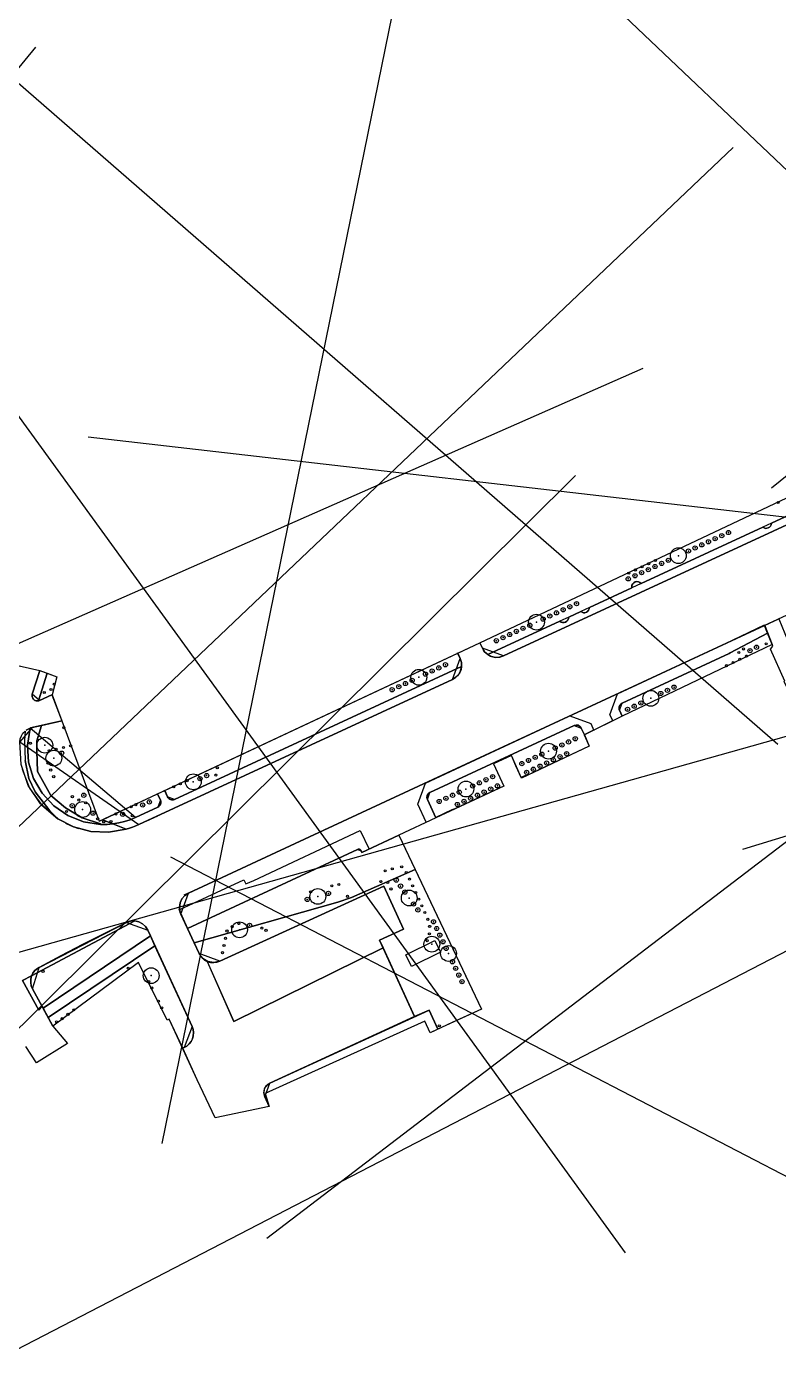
# Model space of a CAD drawing. Header units: metres. Extents: x 13966 to 15478, y -1639 to -430.
# Drawn here: x 14861.3 to 15004.2, y -911.7 to -657.6 of the extents above; entities that cross this region are included whole.
import ezdxf

# ---------------------------------------------------------------- set-up
doc = ezdxf.new("R2010")
doc.units = ezdxf.units.M
for name, color, linetype in [('BOUNDARY', 7, 'Continuous'), ('CURB', 7, 'Continuous'), ('ELECTR_CABLE', 7, 'Continuous'), ('ELECTR_CABLE_COMM', 7, 'Continuous'), ('GAS', 7, 'Continuous'), ('GRASS', 7, 'Continuous'), ('HEAT', 7, 'Continuous'), ('NEW_BUSH', 3, 'Continuous'), ('NEW_TREE', 3, 'Continuous'), ('OVERHEAD_POWER_LINE', 7, 'Continuous'), ('ROAD', 7, 'Continuous'), ('SEWER', 7, 'Continuous'), ('SIDEWALK_PATH', 7, 'Continuous')]:
    doc.layers.add(name, color=color, linetype=linetype)

# ---------------------------------------------------------------- blocks, each defined once
blk = doc.blocks.new('ПУЗЫРЕПЛОДНИК_LADY_IN_RED')
blk.add_circle((0, 0), 0.2)
blk = doc.blocks.new('ПУЗЫРЕПЛОДНИК_TINY_WINE_GOLD')
blk.add_circle((0, 0), 0.2)
blk = doc.blocks.new('ЛАПЧАТКА_GOLDFINGER')
blk.add_circle((0, 0), 0.2)
blk = doc.blocks.new('ИВА_БУЛЛАТА')
blk.add_circle((0, 0), 0.2)
blk = doc.blocks.new('СПИРЕЯ_GREFSHEIM')
blk.add_circle((0, 0), 0.2)
blk = doc.blocks.new('КЛЕН_PRINCETON_GOLD')
blk.add_circle((0, 0), 0.2)
blk = doc.blocks.new('КЛЕН_ГИННАЛА')
blk.add_circle((0, 0), 0.2)

msp = doc.modelspace()

# ---------------------------------------------------------------- linework, layer by layer
at = {"layer": 'BOUNDARY'}
for points in [[(14846.28, -775.98), (14863.79, -779.91), (14867.03, -781.11), (14866.13, -784.52), (14868.02, -789.5), (14875.08, -808.56), (14947.51, -774.66), (15036.75, -732.53)], [(15005.48, -781.94), (15002.74, -775.84), (15003.23, -775.31), (15003.06, -774.95), (14974.56, -788.59), (14967.35, -792.14), (14968.3, -794.28), (14955.38, -800.34), (14953.49, -796.08), (14950.11, -797.64), (14952.04, -801.9), (14939.11, -807.88), (14932.11, -811.23), (14947.82, -844.24), (14942.2, -846.81), (14938.01, -848.73), (14937.01, -846.54), (14906.68, -860.25), (14907.41, -862.76), (14897.17, -864.91), (14893.73, -857.7), (14888.43, -846.14), (14888.03, -846.34), (14882.6, -835.38), (14866.28, -847.49), (14869.08, -850.78), (14863.19, -854.44), (14861.17, -851.37)]]:
    msp.add_lwpolyline(points, dxfattribs=at)
at = {"layer": 'CURB'}
for points in [[(15100.79, -676.08), (15104.17, -678.93), (15104.39, -683.31), (15079.48, -709.09), (15055.48, -727.38), (15035.29, -738.39), (15029.34, -741.39), (14951.97, -777.15), (14947.98, -775.69), (14947.51, -774.66)], [(15058.88, -721.92), (15053.33, -726.76), (15052.79, -727.13), (15034.57, -737.08), (15028.71, -740.03), (15002.92, -751.95), (15001.29, -752.7), (14978.15, -763.4), (14976.39, -764.21), (14968.33, -767.94), (14966.67, -768.7), (14964.38, -769.76), (14962.7, -770.54), (14948.98, -776.88)], [(14972.75, -789.43), (14972.23, -788.32), (14973.69, -784.33), (14994.09, -774.86), (14994.18, -774.81), (15001.59, -771.27)], [(15001.59, -771.27), (15003.06, -774.95)], [(14974.56, -788.59), (14974.04, -787.47), (14974.53, -786.15), (14994.93, -776.68), (14995.12, -776.58), (15002.2, -772.81)], [(14868.02, -789.5), (14862.32, -790.76), (14859.98, -793.46), (14882.64, -809.19), (14942.28, -781.63), (14943.74, -777.65), (14943.24, -776.57)], [(14948.98, -776.88), (14949.48, -777.16), (14950.21, -777.39), (14951.3, -777.37), (14951.97, -777.15)], [(14866.1, -784.53), (14863.75, -785.6), (14862.38, -784.4), (14863.79, -779.91)], [(14944, -779.18), (14889.44, -804.4), (14888.11, -803.91), (14887.51, -802.62)], [(14944, -779.18), (14943.91, -779.71), (14943.69, -780.27), (14943.25, -780.91), (14942.68, -781.4), (14942.28, -781.63)], [(14863.55, -785.67), (14865.2, -780.43)], [(14966.01, -787.9), (14972.53, -784.87)], [(14937.29, -808.72), (14935.69, -805.28), (14937.15, -801.29), (14964.6, -788.55), (14968.58, -790.01), (14969.19, -791.32)], [(14886.15, -803.25), (14886.75, -804.54), (14886.26, -805.87), (14882.01, -807.83), (14861.94, -790.87)], [(14939.11, -807.88), (14937.51, -804.44), (14937.99, -803.11), (14965.44, -790.37), (14966.77, -790.85), (14967.38, -792.16)], [(14915.08, -811.54), (14943.07, -798.55)], [(14884.04, -808.55), (14886.27, -807.52)], [(14868.67, -808.92), (14869.79, -809.44), (14870.63, -809.77), (14871.1, -809.92)], [(14907.41, -862.76), (14906.57, -860.94), (14907.56, -858.29), (14935.09, -845.67), (14928.43, -831.13), (14932.97, -829.04), (14929.22, -820.86), (14898.05, -835.15), (14894.08, -833.67), (14890.64, -826.18), (14892.11, -822.21), (14915.08, -811.54)], [(14891.89, -828.92), (14924.23, -813.91), (14924.89, -814.15), (14925.06, -814.51), (14932.11, -811.23)], [(14893.03, -821.78), (14891.2, -822.63)], [(14890.23, -825.27), (14891.89, -828.92)], [(14866.28, -847.49), (14862.43, -840.41), (14863.65, -836.33), (14880.3, -827.8), (14884.35, -829.24), (14892.75, -847.58), (14891.27, -851.56), (14890.96, -851.7)], [(14864.42, -844.06), (14884.86, -830.35)], [(14884.86, -830.35), (14885.7, -832.2)], [(14865.37, -845.83), (14885.7, -832.2)], [(14864.42, -844.06), (14865.37, -845.83)], [(14935.09, -845.67), (14937.83, -844.44), (14939.49, -848.07)]]:
    msp.add_lwpolyline(points, dxfattribs=at)
at = {"layer": 'ELECTR_CABLE'}
for p, q in [((14863, -661.49), (14594.44, -986.12)), ((15203.56, -661.56), (14906.97, -887.83))]:
    msp.add_line(p, q, dxfattribs=at)
at = {"layer": 'ELECTR_CABLE_COMM'}
for p, q in [((15002.98, -745.18), (15277.34, -523.69)), ((15348.24, -705.13), (14997.44, -813.95))]:
    msp.add_line(p, q, dxfattribs=at)
at = {"layer": 'GAS'}
for p, q in [((14995.68, -680.52), (14777.15, -888.04)), ((14978.5, -722.56), (14815.31, -794.32)), ((15235.89, -777.17), (14872.97, -735.6))]:
    msp.add_line(p, q, dxfattribs=at)
at = {"layer": 'GRASS'}
msp.add_lwpolyline([(15028.71, -740.03), (15002.92, -751.95), (15002.87, -752.22), (15002.75, -752.47), (15002.57, -752.67), (15002.34, -752.82), (15002.07, -752.9), (15001.8, -752.91), (15001.53, -752.84), (15001.29, -752.7), (14978.15, -763.4), (14977.92, -763.19), (14977.64, -763.06), (14977.34, -763.03), (14977.04, -763.08), (14976.76, -763.23), (14976.55, -763.45), (14976.42, -763.72), (14976.37, -764.03), (14976.38, -764.12), (14976.39, -764.21), (14968.33, -767.94), (14968.29, -768.22), (14968.17, -768.48), (14967.99, -768.69), (14967.74, -768.85), (14967.47, -768.93), (14967.19, -768.93), (14966.92, -768.86), (14966.67, -768.7), (14964.38, -769.76), (14964.35, -770.06), (14964.24, -770.33), (14964.05, -770.55), (14963.8, -770.72), (14963.51, -770.8), (14963.22, -770.8), (14962.94, -770.71), (14962.7, -770.54), (14948.98, -776.88), (14948.67, -776.63), (14948.4, -776.35), (14948.17, -776.03), (14947.98, -775.69), (14947.51, -774.66), (15036.75, -732.53)], dxfattribs=at)
for points in [[(14974.04, -787.47), (14974, -787.37), (14973.98, -787.27), (14973.96, -787.16), (14973.95, -787.05), (14973.99, -786.77), (14974.11, -786.52), (14974.29, -786.3), (14974.53, -786.15), (14994.93, -776.68), (14995.12, -776.58), (15002.2, -772.81), (15003.06, -774.95), (14974.56, -788.59)], [(14888.11, -803.91), (14887.56, -802.72), (14943.28, -776.64), (14943.74, -777.65), (14943.88, -778.02), (14943.97, -778.4), (14944.01, -778.79), (14944, -779.18), (14889.44, -804.4), (14889.25, -804.46), (14889.06, -804.49), (14888.86, -804.48), (14888.67, -804.43), (14888.5, -804.34), (14888.34, -804.23), (14888.21, -804.08)], [(14863.75, -785.6), (14863.71, -785.63), (14863.66, -785.64), (14863.61, -785.66), (14863.55, -785.67), (14865.2, -780.43), (14867.03, -781.11), (14866.13, -784.51)], [(14863.35, -799.13), (14863.22, -795.24), (14863.22, -793.3), (14864.13, -790.36), (14868.02, -789.5), (14875.08, -808.56), (14875.71, -808.26), (14877.69, -809.06), (14877.14, -809.12), (14876.59, -809.15), (14876.04, -809.17), (14875.49, -809.16), (14875.35, -809.06), (14871.88, -807.89), (14868.7, -806.03), (14865.92, -803.65)], [(14937.51, -804.44), (14937.42, -804.05), (14937.48, -803.67), (14937.67, -803.34), (14937.99, -803.11), (14965.44, -790.37), (14965.83, -790.27), (14966.21, -790.33), (14966.53, -790.53), (14966.77, -790.85), (14967.37, -792.14), (14968.3, -794.28), (14965.03, -795.81), (14956.32, -799.91), (14956.27, -799.82), (14955.46, -800.19), (14955.5, -800.29), (14955.38, -800.34), (14954.35, -798.01), (14953.49, -796.08), (14950.11, -797.64), (14952.04, -801.9), (14942.31, -806.4), (14942.27, -806.33), (14939.09, -807.84)], [(14875.34, -809.16), (14872.12, -808.66), (14869.12, -807.47), (14866.45, -805.64), (14864.24, -803.24), (14862.61, -800.41), (14861.67, -797.32), (14861.44, -794.1), (14861.94, -790.87), (14862.03, -790.83), (14862.13, -790.81), (14862.22, -790.78), (14862.32, -790.76), (14864.13, -790.36), (14863.22, -793.3), (14863.22, -795.24), (14863.35, -799.13), (14865.92, -803.65), (14868.7, -806.03), (14871.88, -807.89), (14875.35, -809.06)], [(14875.71, -808.26), (14886.2, -803.35), (14886.75, -804.54), (14886.81, -804.73), (14886.84, -804.92), (14886.83, -805.12), (14886.78, -805.31), (14886.69, -805.48), (14886.58, -805.64), (14886.43, -805.77), (14886.26, -805.87), (14882.01, -807.83), (14880.97, -808.26), (14879.9, -808.62), (14878.8, -808.88), (14877.69, -809.06)], [(14891.9, -828.92), (14924.23, -813.91), (14924.32, -813.88), (14924.42, -813.86), (14924.52, -813.87), (14924.61, -813.89), (14924.7, -813.94), (14924.78, -813.99), (14924.84, -814.07), (14924.89, -814.15), (14925.06, -814.51), (14932.11, -811.23), (14935.21, -817.75), (14923.08, -823.04), (14920.45, -823.93), (14893.16, -831.67)], [(14894.08, -833.67), (14893.16, -831.67), (14920.45, -823.93), (14923.08, -823.04), (14935.21, -817.75), (14947.82, -844.24), (14939.49, -848.07), (14937.83, -844.44), (14935.09, -845.67), (14928.43, -831.13), (14932.97, -829.04), (14929.22, -820.86), (14898.05, -835.15), (14896.89, -835.42), (14895.76, -835.23), (14894.78, -834.63)], [(14862.43, -840.41), (14862.18, -839.81), (14862.07, -839.18), (14862.09, -838.54), (14862.25, -837.92), (14881.88, -827.5), (14882.66, -827.68), (14883.35, -828.04), (14883.92, -828.57), (14884.35, -829.24), (14884.86, -830.35), (14864.42, -844.06)], [(14881.88, -827.5), (14862.25, -837.92), (14862.49, -837.43), (14862.81, -837), (14863.19, -836.63), (14863.65, -836.33), (14867.78, -834.14), (14871.93, -831.99), (14876.11, -829.87), (14880.3, -827.8), (14880.68, -827.64), (14881.07, -827.54), (14881.47, -827.5)], [(14866.28, -847.49), (14865.37, -845.83), (14885.7, -832.2), (14892.75, -847.58), (14892.94, -848.14), (14893.02, -848.72), (14892.99, -849.3), (14892.84, -849.88), (14892.58, -850.41), (14892.22, -850.87), (14891.78, -851.26), (14891.27, -851.56), (14890.98, -851.69), (14888.43, -846.14), (14888.03, -846.34), (14882.6, -835.38)], [(14934.51, -836.14), (14933.38, -833.96), (14938.9, -831.2), (14940, -833.4)]]:
    msp.add_lwpolyline(points, close=True, dxfattribs=at)
at = {"layer": 'HEAT'}
for p, q in [((14887.08, -869.79), (14942.4, -598.7)), ((14757.53, -961.62), (15048.85, -810.88))]:
    msp.add_line(p, q, dxfattribs=at)
at = {"layer": 'NEW_BUSH'}
for centre in [(14992.23, -754.87), (14993.5, -754.29), (14994.77, -753.7), (14987.15, -757.22), (14988.42, -756.64), (14989.69, -756.05), (14990.96, -755.46), (14980.79, -760.16), (14982.06, -759.57), (14983.33, -758.99), (14975.71, -762.51), (14976.98, -761.92), (14978.25, -761.33), (14979.52, -760.75), (14964.6, -767.8), (14965.87, -767.21), (14959.52, -770.15), (14960.79, -769.56), (14962.06, -768.97), (14963.33, -768.38), (14954.43, -772.49), (14955.7, -771.91), (14956.98, -771.32), (14950.62, -774.26), (14951.89, -773.67), (14953.16, -773.08), (14998.86, -776.14), (15000.1, -775.5), (14938.41, -780.01), (14939.68, -779.42), (14940.95, -778.82), (14932.07, -782.98), (14933.34, -782.39), (14934.61, -781.79), (14937.14, -780.6), (14930.8, -783.57), (14981.9, -784.28), (14983.16, -783.68), (14984.42, -783.07), (14975.58, -787.3), (14976.84, -786.7), (14978.11, -786.09), (14965.63, -792.89), (14867.94, -795.61), (14961.82, -794.66), (14963.09, -794.07), (14963.99, -795.71), (14964.36, -793.48), (14955.47, -797.6), (14956.74, -797.01), (14958.01, -796.42), (14958.92, -798.08), (14959.28, -795.83), (14960.19, -797.49), (14961.46, -796.89), (14962.73, -796.3), (14894.26, -800.47), (14895.53, -799.88), (14948.65, -800.67), (14949.92, -800.08), (14956.38, -799.26), (14957.65, -798.67), (14943.57, -803.03), (14946.11, -801.85), (14947.38, -801.26), (14948.29, -803.01), (14949.56, -802.42), (14950.83, -801.83), (14869.97, -805.61), (14872.17, -803.62), (14883.37, -805.47), (14884.64, -804.88), (14939.76, -804.8), (14941.03, -804.21), (14942.3, -803.62), (14943.21, -805.37), (14944.48, -804.78), (14945.75, -804.19), (14947.02, -803.6), (14873.92, -807.03), (14879.57, -807.25), (14931.59, -819.74), (14932.41, -820.87), (14914.65, -823.41), (14918.69, -822.27), (14933.23, -822.01), (14934.88, -824.27), (14935.7, -825.4), (14903.7, -828.32), (14938.67, -827.66), (14939.27, -828.93), (14939.87, -830.19), (14940.47, -831.46), (14941.08, -832.72), (14942.28, -835.25), (14942.88, -836.51), (14943.48, -837.78), (14944.08, -839.04)]:
    msp.add_circle(centre, 0.4, dxfattribs=at)
for p in [(14993.5, -754.29), (14994.77, -753.7), (14987.15, -757.22), (14988.42, -756.64), (14989.69, -756.05), (14990.96, -755.46), (14992.23, -754.87), (14982.06, -759.57), (14983.33, -758.99), (14976.98, -761.92), (14978.25, -761.33), (14979.52, -760.75), (14980.79, -760.16), (14975.71, -762.51), (14965.87, -767.21), (14960.79, -769.56), (14962.06, -768.97), (14963.33, -768.38), (14964.6, -767.8), (14955.7, -771.91), (14956.98, -771.32), (14959.52, -770.15), (14950.62, -774.26), (14951.89, -773.67), (14953.16, -773.08), (14954.43, -772.49), (14998.86, -776.14), (15000.1, -775.5), (14938.41, -780.01), (14939.68, -779.42), (14940.95, -778.82), (14933.34, -782.39), (14934.61, -781.79), (14937.14, -780.6), (14930.8, -783.57), (14932.07, -782.98), (14981.9, -784.28), (14983.16, -783.68), (14984.42, -783.07), (14975.58, -787.3), (14976.84, -786.7), (14978.11, -786.09), (14961.82, -794.66), (14963.09, -794.07), (14964.36, -793.48), (14965.63, -792.89), (14867.94, -795.61), (14955.47, -797.6), (14956.74, -797.01), (14958.01, -796.42), (14959.28, -795.83), (14960.19, -797.49), (14961.46, -796.89), (14962.73, -796.3), (14963.99, -795.71), (14895.53, -799.88), (14949.92, -800.08), (14956.38, -799.26), (14957.65, -798.67), (14958.92, -798.08), (14894.26, -800.47), (14946.11, -801.85), (14947.38, -801.26), (14948.65, -800.67), (14949.56, -802.42), (14950.83, -801.83), (14872.17, -803.62), (14883.37, -805.47), (14884.64, -804.88), (14939.76, -804.8), (14941.03, -804.21), (14942.3, -803.62), (14943.21, -805.37), (14943.57, -803.03), (14944.48, -804.78), (14945.75, -804.19), (14947.02, -803.6), (14948.29, -803.01), (14869.97, -805.61), (14873.92, -807.03), (14879.57, -807.25), (14931.59, -819.74), (14918.69, -822.27), (14932.41, -820.87), (14933.23, -822.01), (14914.65, -823.41), (14934.88, -824.27), (14935.7, -825.4), (14903.7, -828.32), (14938.67, -827.66), (14939.27, -828.93), (14939.87, -830.19), (14940.47, -831.46), (14941.08, -832.72), (14942.28, -835.25), (14942.88, -836.51), (14943.48, -837.78), (14944.08, -839.04)]:
    msp.add_point(p, dxfattribs=at)
at = {"layer": 'NEW_TREE'}
for centre in [(14985.24, -758.1), (14958.25, -770.73), (14935.88, -781.2), (14980, -785.19), (14864.75, -794.11), (14866.48, -796.56), (14960.55, -795.24), (14892.99, -801.06), (14944.84, -802.44), (14871.95, -806.32), (14916.67, -822.84), (14934.06, -823.14), (14901.79, -829.19), (14938.35, -831.91), (14941.53, -833.67), (14884.99, -837.89)]:
    msp.add_circle(centre, 1.5, dxfattribs=at)
for p in [(14985.24, -758.1), (14958.25, -770.73), (14935.88, -781.2), (14980, -785.19), (14864.75, -794.11), (14960.55, -795.24), (14866.48, -796.56), (14892.99, -801.06), (14944.84, -802.44), (14871.95, -806.32), (14916.67, -822.84), (14934.06, -823.14), (14901.79, -829.19), (14938.35, -831.91), (14941.53, -833.67), (14884.99, -837.89)]:
    msp.add_point(p, dxfattribs=at)
at = {"layer": 'OVERHEAD_POWER_LINE'}
for p, q in [((15004.16, -794), (14731.93, -557.26)), ((14835.67, -871.81), (14965.65, -742.89)), ((14806.01, -848.57), (15141.57, -754.17)), ((14888.63, -815.34), (15171.52, -961.93))]:
    msp.add_line(p, q, dxfattribs=at)
at = {"layer": 'ROAD'}
for points in [[(14860.43, -798.63), (14861.87, -802.3), (14864.16, -805.5), (14867.21, -808.08), (14870.24, -809.62), (14873.5, -810.48), (14876.86, -810.64), (14880.22, -810.08), (14880.84, -809.9), (14881.45, -809.69), (14882.05, -809.45), (14882.64, -809.19), (14942.28, -781.63), (14942.94, -781.21), (14943.47, -780.64), (14943.83, -779.95), (14944, -779.18), (14944.01, -778.79), (14943.97, -778.4), (14943.88, -778.02), (14943.74, -777.65), (14943.28, -776.64), (14947.51, -774.66), (14947.98, -775.69), (14948.17, -776.03), (14948.4, -776.35), (14948.67, -776.63), (14948.98, -776.88), (14949.68, -777.25), (14950.44, -777.42), (14951.21, -777.39), (14951.97, -777.15), (15029.34, -741.39)], [(15007.64, -768.57), (14943.07, -798.55), (14915.08, -811.54), (14892.11, -822.21), (14891.39, -822.67), (14890.84, -823.31), (14890.49, -824.08), (14890.37, -824.93), (14890.37, -825.03), (14890.38, -825.12), (14890.38, -825.22), (14890.4, -825.32), (14890.43, -825.54), (14890.49, -825.76), (14890.56, -825.97), (14890.64, -826.18), (14891.9, -828.92), (14893.16, -831.67), (14894.08, -833.67), (14894.36, -834.15), (14894.72, -834.57), (14895.15, -834.92), (14895.64, -835.19), (14900.7, -846.58), (14929.11, -832.63), (14935.09, -845.67), (14907.56, -858.29), (14907.08, -858.6), (14906.71, -859.03), (14906.47, -859.54), (14906.39, -860.11), (14906.4, -860.32), (14906.44, -860.53), (14906.49, -860.74), (14906.57, -860.94), (14907.41, -862.76), (14897.17, -864.91), (14893.73, -857.7), (14890.98, -851.69), (14891.27, -851.56), (14891.78, -851.26), (14892.22, -850.87), (14892.58, -850.41), (14892.84, -849.88), (14892.99, -849.3), (14893.02, -848.72), (14892.94, -848.14), (14892.75, -847.58), (14885.7, -832.2), (14884.86, -830.35), (14884.35, -829.24), (14883.92, -828.57), (14883.35, -828.04), (14882.66, -827.68), (14881.88, -827.5), (14881.47, -827.5), (14881.07, -827.54), (14880.68, -827.64), (14880.3, -827.8), (14876.11, -829.87), (14871.93, -831.99), (14867.78, -834.14), (14863.65, -836.33), (14863.19, -836.63), (14862.81, -837), (14862.49, -837.43), (14862.25, -837.92), (14860.53, -838.84), (14863.6, -844.46), (14864.24, -843.75), (14864.42, -844.06), (14865.37, -845.83), (14866.28, -847.49), (14869.08, -850.78), (14863.19, -854.44), (14861.17, -851.37)], [(14849.46, -776.69), (14863.79, -779.91), (14862.38, -784.4), (14862.36, -784.47), (14862.35, -784.55), (14862.34, -784.62), (14862.34, -784.7), (14862.36, -784.92), (14862.43, -785.13), (14862.55, -785.32), (14862.71, -785.48), (14862.9, -785.6), (14863.11, -785.67), (14863.33, -785.7), (14863.55, -785.67), (14863.61, -785.66), (14863.66, -785.64), (14863.71, -785.63), (14863.75, -785.6), (14866.1, -784.53), (14868.02, -789.5), (14864.13, -790.36), (14862.32, -790.76), (14862.22, -790.78), (14862.13, -790.81), (14862.03, -790.83), (14861.94, -790.87), (14861.69, -790.97), (14861.45, -791.1), (14861.22, -791.25)]]:
    msp.add_lwpolyline(points, dxfattribs=at)
for points in [[(15002.2, -772.81), (15001.63, -771.36), (15004.35, -770.1), (15004.92, -771.49), (15008.31, -779.86), (15008.4, -780.04), (15008.53, -780.19), (15008.69, -780.32), (15008.87, -780.41), (15009.06, -780.47), (15009.26, -780.48), (15009.46, -780.46), (15009.65, -780.39), (15011.62, -779.49), (15013.72, -784.05), (15007.71, -786.75), (15005.37, -781.99), (15005.48, -781.94), (15002.74, -775.84), (15003.23, -775.31), (15003.06, -774.95)], [(14900.7, -846.58), (14895.67, -835.25), (14896.27, -835.37), (14896.88, -835.42), (14897.48, -835.34), (14898.05, -835.15), (14929.22, -820.86), (14932.97, -829.04), (14928.43, -831.13), (14929.11, -832.63)], [(14863.6, -844.46), (14860.53, -838.84), (14862.25, -837.92), (14862.09, -838.54), (14862.07, -839.18), (14862.18, -839.81), (14862.43, -840.41), (14864.24, -843.75)]]:
    msp.add_lwpolyline(points, close=True, dxfattribs=at)
at = {"layer": 'SEWER'}
for p, q in [((15107.96, -781.8), (14858.69, -545.13)), ((14975.18, -890.53), (14725.55, -546.75))]:
    msp.add_line(p, q, dxfattribs=at)
at = {"layer": 'SIDEWALK_PATH'}
for points in [[(15029.34, -741.39), (14951.97, -777.15), (14951.21, -777.39), (14950.44, -777.42), (14949.68, -777.25), (14948.98, -776.88), (14962.7, -770.54), (14962.94, -770.71), (14963.22, -770.8), (14963.51, -770.8), (14963.8, -770.72), (14964.05, -770.55), (14964.24, -770.33), (14964.35, -770.06), (14964.38, -769.76), (14966.67, -768.7), (14966.92, -768.86), (14967.19, -768.93), (14967.47, -768.93), (14967.74, -768.85), (14967.99, -768.69), (14968.17, -768.48), (14968.29, -768.22), (14968.33, -767.94), (14976.39, -764.21), (14976.38, -764.12), (14976.37, -764.03), (14976.42, -763.72), (14976.55, -763.45), (14976.76, -763.23), (14977.04, -763.08), (14977.34, -763.03), (14977.64, -763.06), (14977.92, -763.19), (14978.15, -763.4), (15001.29, -752.7), (15001.53, -752.84), (15001.8, -752.91), (15002.07, -752.9), (15002.34, -752.82), (15002.57, -752.67), (15002.75, -752.47), (15002.87, -752.22), (15002.92, -751.95), (15028.71, -740.03)], [(14861.22, -791.25), (14861.45, -791.1), (14861.69, -790.97), (14861.94, -790.87), (14861.44, -794.1), (14861.67, -797.32), (14862.61, -800.41), (14864.24, -803.24), (14866.45, -805.64), (14869.12, -807.47), (14872.12, -808.66), (14875.34, -809.16), (14875.49, -809.16), (14876.04, -809.17), (14876.59, -809.15), (14877.14, -809.12), (14877.69, -809.06), (14880.22, -810.08), (14876.86, -810.64), (14873.5, -810.48), (14870.24, -809.62), (14867.21, -808.08), (14865.71, -806.55), (14862.95, -802.95), (14861.71, -800.43), (14861.04, -797)]]:
    msp.add_lwpolyline(points, dxfattribs=at)
for points in [[(14890.64, -826.18), (14890.52, -825.88), (14890.44, -825.57), (14890.39, -825.25), (14890.37, -824.93), (14890.49, -824.08), (14890.84, -823.31), (14891.39, -822.67), (14892.11, -822.21), (14915.08, -811.54), (14943.07, -798.55), (15001.63, -771.36), (15002.2, -772.81), (14995.12, -776.58), (14994.93, -776.68), (14974.53, -786.15), (14974.29, -786.3), (14974.11, -786.52), (14973.99, -786.77), (14973.95, -787.05), (14973.96, -787.16), (14973.98, -787.27), (14974, -787.37), (14974.04, -787.47), (14974.56, -788.59), (14967.37, -792.14), (14966.77, -790.85), (14966.53, -790.53), (14966.21, -790.33), (14965.83, -790.27), (14965.44, -790.37), (14937.99, -803.11), (14937.75, -803.26), (14937.57, -803.48), (14937.46, -803.73), (14937.41, -804.02), (14937.42, -804.12), (14937.44, -804.23), (14937.47, -804.34), (14937.51, -804.44), (14939.11, -807.88), (14932.11, -811.23), (14925.06, -814.51), (14924.89, -814.15), (14924.84, -814.07), (14924.78, -813.99), (14924.7, -813.94), (14924.61, -813.89), (14924.52, -813.87), (14924.42, -813.86), (14924.32, -813.88), (14924.23, -813.91), (14891.9, -828.92)], [(14863.55, -785.67), (14863.29, -785.7), (14863.04, -785.65), (14862.8, -785.54), (14862.6, -785.37), (14862.45, -785.16), (14862.36, -784.91), (14862.34, -784.66), (14862.38, -784.4), (14863.79, -779.91), (14865.2, -780.43)], [(14880.22, -810.08), (14877.69, -809.06), (14878.8, -808.88), (14879.9, -808.62), (14880.97, -808.26), (14882.01, -807.83), (14886.26, -805.87), (14886.43, -805.77), (14886.58, -805.64), (14886.69, -805.48), (14886.78, -805.31), (14886.83, -805.12), (14886.84, -804.92), (14886.81, -804.73), (14886.75, -804.54), (14886.2, -803.35), (14887.56, -802.72), (14888.11, -803.91), (14888.21, -804.08), (14888.34, -804.23), (14888.5, -804.34), (14888.67, -804.43), (14888.86, -804.48), (14889.06, -804.49), (14889.25, -804.46), (14889.44, -804.4), (14944, -779.18), (14943.83, -779.95), (14943.47, -780.64), (14942.94, -781.21), (14942.28, -781.63), (14882.64, -809.19), (14882.05, -809.45), (14881.45, -809.69), (14880.84, -809.9)], [(14867.21, -808.08), (14863.95, -805.27), (14861.59, -801.76), (14860.23, -797.75), (14859.98, -793.46), (14860.08, -792.88), (14860.29, -792.33), (14860.6, -791.84), (14861.01, -791.41), (14860.89, -793.14), (14861.04, -797), (14861.71, -800.43), (14862.95, -802.95), (14865.71, -806.55)], [(14890.64, -826.18), (14890.56, -825.97), (14890.49, -825.76), (14890.43, -825.54), (14890.4, -825.32), (14902.63, -819.69), (14902.96, -820.45), (14904.48, -819.82), (14924.74, -810.29), (14926.43, -813.87), (14925.06, -814.51), (14924.89, -814.15), (14924.84, -814.07), (14924.78, -813.99), (14924.7, -813.94), (14924.61, -813.89), (14924.52, -813.87), (14924.42, -813.86), (14924.32, -813.88), (14924.23, -813.91), (14891.9, -828.92)], [(14865.37, -845.83), (14864.42, -844.06), (14884.86, -830.35), (14885.7, -832.2)], [(14906.57, -860.94), (14906.39, -860.17), (14906.52, -859.41), (14906.92, -858.76), (14907.56, -858.29), (14937.83, -844.44), (14939.49, -848.07), (14938.01, -848.73), (14937.01, -846.54), (14906.68, -860.25), (14907.41, -862.76)]]:
    msp.add_lwpolyline(points, close=True, dxfattribs=at)

# ---------------------------------------------------------------- block references
at = {"layer": 'BUSH'}
for name, p in [('СПИРЕЯ_GREFSHEIM', (15004.23, -747.99)), ('ИВА_БУЛЛАТА', (14979.59, -759.63)), ('СПИРЕЯ_GREFSHEIM', (14980.86, -759.03)), ('ПУЗЫРЕПЛОДНИК_LADY_IN_RED', (14975.79, -761.42)), ('ПУЗЫРЕПЛОДНИК_TINY_WINE_GOLD', (14977.06, -760.82)), ('ЛАПЧАТКА_GOLDFINGER', (14978.33, -760.22)), ('ИВА_БУЛЛАТА', (15001.94, -774.85)), ('ПУЗЫРЕПЛОДНИК_TINY_WINE_GOLD', (14997.61, -775.82)), ('ПУЗЫРЕПЛОДНИК_TINY_WINE_GOLD', (14998.19, -777.17)), ('СПИРЕЯ_GREFSHEIM', (14994.4, -778.99)), ('ИВА_БУЛЛАТА', (14995.66, -778.38)), ('ЛАПЧАТКА_GOLDFINGER', (14996.92, -777.78)), ('ЛАПЧАТКА_GOLDFINGER', (14866.55, -782.52)), ('СПИРЕЯ_GREFSHEIM', (14864.65, -784.09)), ('ИВА_БУЛЛАТА', (14865.94, -783.54)), ('ПУЗЫРЕПЛОДНИК_LADY_IN_RED', (14868.38, -790.77)), ('ЛАПЧАТКА_GOLDFINGER', (14862, -793.74)), ('ПУЗЫРЕПЛОДНИК_LADY_IN_RED', (14865.57, -795.16)), ('СПИРЕЯ_GREFSHEIM', (14866.93, -794.86)), ('ИВА_БУЛЛАТА', (14868.3, -794.56)), ('ЛАПЧАТКА_GOLDFINGER', (14869.66, -794.22)), ('ПУЗЫРЕПЛОДНИК_TINY_WINE_GOLD', (14865.36, -797.52)), ('ЛАПЧАТКА_GOLDFINGER', (14865.87, -798.82)), ('ИВА_БУЛЛАТА', (14866.44, -800.09)), ('ИВА_БУЛЛАТА', (14897.28, -799.78)), ('ЛАПЧАТКА_GOLDFINGER', (14897.56, -798.41)), ('ПУЗЫРЕПЛОДНИК_LADY_IN_RED', (14889.26, -802.03)), ('ПУЗЫРЕПЛОДНИК_TINY_WINE_GOLD', (14890.53, -801.44)), ('ЛАПЧАТКА_GOLDFINGER', (14891.8, -800.84)), ('ПУЗЫРЕПЛОДНИК_TINY_WINE_GOLD', (14869.99, -803.89)), ('ЛАПЧАТКА_GOLDFINGER', (14871.24, -804.52)), ('ИВА_БУЛЛАТА', (14872.53, -805.05)), ('ПУЗЫРЕПЛОДНИК_TINY_WINE_GOLD', (14882.08, -805.4)), ('ИВА_БУЛЛАТА', (14868.87, -806.7)), ('СПИРЕЯ_GREFSHEIM', (14874.8, -808.09)), ('ПУЗЫРЕПЛОДНИК_LADY_IN_RED', (14878.27, -807.18)), ('ИВА_БУЛЛАТА', (14881.4, -807.54)), ('ПУЗЫРЕПЛОДНИК_TINY_WINE_GOLD', (14875.95, -808.67)), ('ПУЗЫРЕПЛОДНИК_LADY_IN_RED', (14877.35, -808.59)), ('СПИРЕЯ_GREFSHEIM', (14929.48, -817.99)), ('ПУЗЫРЕПЛОДНИК_LADY_IN_RED', (14930.83, -817.61)), ('ПУЗЫРЕПЛОДНИК_TINY_WINE_GOLD', (14932.62, -817.2)), ('ЛАПЧАТКА_GOLDFINGER', (14933.5, -818.28)), ('СПИРЕЯ_GREFSHEIM', (14919.35, -820.84)), ('ПУЗЫРЕПЛОДНИК_LADY_IN_RED', (14920.66, -820.56)), ('ИВА_БУЛЛАТА', (14928.66, -820.02)), ('ЛАПЧАТКА_GOLDFINGER', (14929.95, -820.18)), ('ИВА_БУЛЛАТА', (14934.12, -819.54)), ('СПИРЕЯ_GREFSHEIM', (14934.7, -820.81)), ('ИВА_БУЛЛАТА', (14915.31, -821.98)), ('ПУЗЫРЕПЛОДНИК_TINY_WINE_GOLD', (14922.31, -822.82)), ('ПУЗЫРЕПЛОДНИК_TINY_WINE_GOLD', (14930.58, -821.42)), ('ПУЗЫРЕПЛОДНИК_LADY_IN_RED', (14935.28, -822.09)), ('ПУЗЫРЕПЛОДНИК_TINY_WINE_GOLD', (14935.87, -823.36)), ('ЛАПЧАТКА_GOLDFINGER', (14936.45, -824.63)), ('ИВА_БУЛЛАТА', (14937.03, -825.9)), ('ПУЗЫРЕПЛОДНИК_TINY_WINE_GOLD', (14900.37, -828.59)), ('ЛАПЧАТКА_GOLDFINGER', (14901.64, -828)), ('СПИРЕЯ_GREFSHEIM', (14937.61, -827.18)), ('ПУЗЫРЕПЛОДНИК_LADY_IN_RED', (14937.94, -828.53)), ('СПИРЕЯ_GREFSHEIM', (14899.12, -830.79)), ('ПУЗЫРЕПЛОДНИК_LADY_IN_RED', (14899.4, -829.41)), ('ПУЗЫРЕПЛОДНИК_TINY_WINE_GOLD', (14906.82, -829.27)), ('ПУЗЫРЕПЛОДНИК_TINY_WINE_GOLD', (14937.89, -829.93)), ('ЛАПЧАТКА_GOLDFINGER', (14898.56, -833.53)), ('ИВА_БУЛЛАТА', (14898.84, -832.16)), ('ЛАПЧАТКА_GOLDFINGER', (14937.46, -831.25)), ('ПУЗЫРЕПЛОДНИК_LADY_IN_RED', (14864.41, -837.06)), ('ЛАПЧАТКА_GOLDFINGER', (14884.5, -838.99)), ('ПУЗЫРЕПЛОДНИК_TINY_WINE_GOLD', (14885.12, -840.24)), ('ПУЗЫРЕПЛОДНИК_LADY_IN_RED', (14886.36, -842.75)), ('ПУЗЫРЕПЛОДНИК_LADY_IN_RED', (14868.04, -846.06)), ('СПИРЕЯ_GREFSHEIM', (14869.16, -845.23)), ('ИВА_БУЛЛАТА', (14870.29, -844.39)), ('СПИРЕЯ_GREFSHEIM', (14886.98, -844.01)), ('ПУЗЫРЕПЛОДНИК_TINY_WINE_GOLD', (14866.97, -846.66)), ('ПУЗЫРЕПЛОДНИК_TINY_WINE_GOLD', (14939.78, -847.41))]:
    msp.add_blockref(name, p, dxfattribs=at)
at = {"layer": 'TREE'}
for name, p in [('КЛЕН_PRINCETON_GOLD', (14996.74, -776.51)), ('КЛЕН_PRINCETON_GOLD', (14881.17, -805.82)), ('КЛЕН_ГИННАЛА', (14906.01, -828.85)), ('КЛЕН_PRINCETON_GOLD', (14880.59, -836.47))]:
    msp.add_blockref(name, p, dxfattribs=at)

doc.saveas('drawing.dxf')
